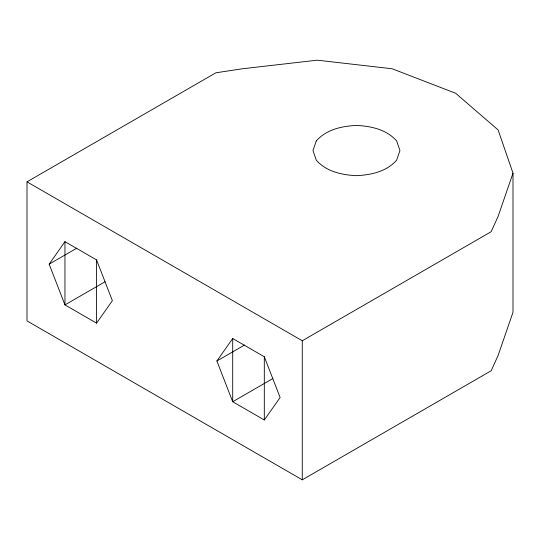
<?xml version="1.0" encoding="UTF-8"?>
<svg xmlns="http://www.w3.org/2000/svg" width="540" height="540" viewBox="0 0 540 540"><rect width="100%" height="100%" fill="white"/><g stroke="black" fill="none" stroke-linecap="round" stroke-linejoin="round"><path stroke-width="0.81" d="M64.955 241.67L64.955 304.898L96.572 323.15L112.374 300.659L96.572 259.922L64.955 241.67L49.154 264.154L64.955 304.898L105.064 281.745M96.572 323.15L96.572 259.922M232.7 338.513L232.7 401.74L264.31 419.992L280.118 397.507L264.31 356.764L232.7 338.513L216.891 361.004L232.7 401.74L272.801 378.587M264.31 419.992L264.31 356.764M513 173.165L498.103 216.405L491.137 231.721L302.272 340.767L27 181.838L27 320.902L302.272 479.824L491.184 370.757L498.103 355.469L513 312.228L513 173.165L498.103 129.924L455.679 93.272L392.182 68.776L317.291 60.176L242.393 68.776L215.865 72.799L27 181.838M49.154 264.154L76.862 248.164M216.891 361.004L244.6 345.006M302.272 340.767L302.272 479.824M316.285 140.94L312.971 150.552L316.285 160.157C326.342 171.639 341.847 174.974 356.461 175.662C371.081 174.974 386.586 171.639 396.644 160.157L399.958 150.552L396.644 140.94C386.586 129.465 371.081 126.124 356.461 125.442C341.847 126.124 326.342 129.465 316.285 140.94"/></g></svg>
